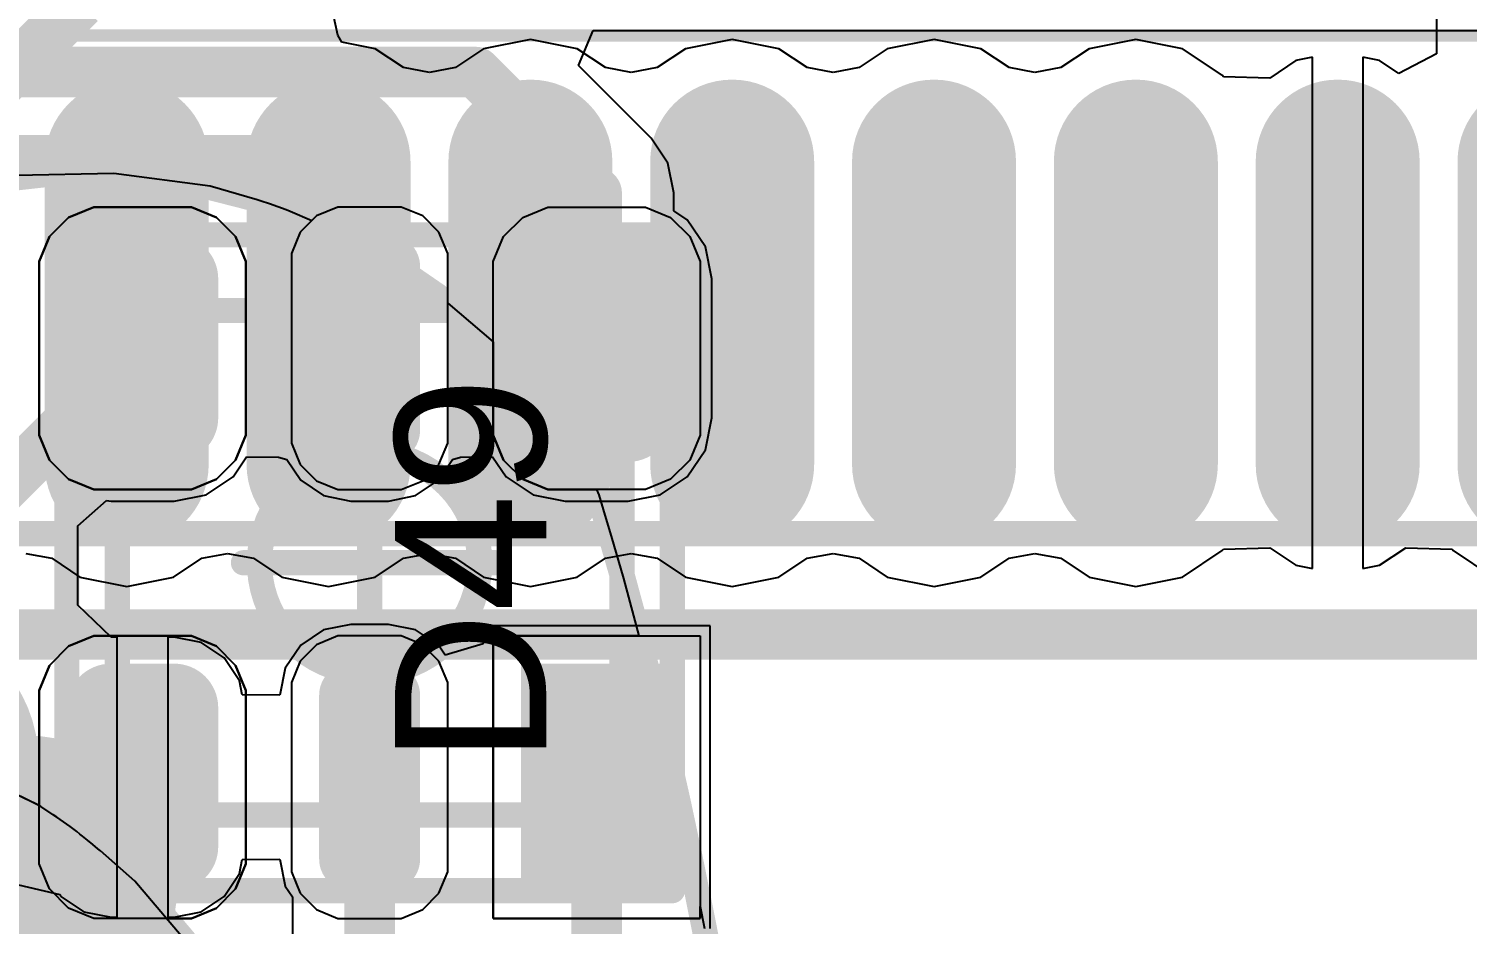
# Model space of a CAD drawing. Header units: inches. Extents: x -52 to 109, y 0 to 35.
# Drawn here: x 64.01 to 69.71, y 15.65 to 19.2 of the extents above; entities that cross this region are included whole.
import ezdxf

# ---------------------------------------------------------------- set-up
doc = ezdxf.new("R2010")
doc.units = ezdxf.units.IN
for name, color, linetype in [('Bottom 3D Body', 216, 'Continuous'), ('Bottom Courtyard', 56, 'Continuous'), ('Bottom Layer', 5, 'Continuous'), ('Bottom Overlay', 54, 'Continuous'), ('Bottom Paste', 16, 'Continuous'), ('Bottom Solder', 6, 'Continuous'), ('Mechanical 1', 6, 'Continuous'), ('Mechanical 4', 56, 'Continuous'), ('Top Component Outline', 56, 'Continuous'), ('Top Courtyard', 56, 'Continuous'), ('Top Layer', 1, 'Continuous'), ('Top Overlay', 2, 'Continuous'), ('Top Paste', 8, 'Continuous'), ('Top Solder', 216, 'Continuous')]:
    doc.layers.add(name, color=color, linetype=linetype)
doc.styles.add('Arial', font='', dxfattribs={"height": 0.2})
doc.styles.get('Arial').set_extended_font_data('Arial')

# ---------------------------------------------------------------- blocks, each defined once
blk = doc.blocks.new('APA_RGB_LED_2020_375')
at = {"layer": 'Top Layer'}
h = blk.add_hatch(color=1, dxfattribs=at)
edge = h.paths.add_edge_path()
edge.add_arc((-1.125, 1.025), 0.125, 90, 180)
edge.add_line((-1.25, 1.025), (-1.25, 0.775))
edge.add_arc((-1.125, 0.775), 0.125, 180, 270)
edge.add_line((-1.125, 0.65), (-0.575, 0.65))
edge.add_arc((-0.575, 0.775), 0.125, 270, 360)
edge.add_line((-0.45, 0.775), (-0.45, 1.025))
edge.add_arc((-0.575, 1.025), 0.125, 0, 90)
edge.add_line((-0.575, 1.15), (-1.125, 1.15))
h = blk.add_hatch(color=1, dxfattribs=at)
edge = h.paths.add_edge_path()
edge.add_arc((0.575, 1.025), 0.125, 90, 180)
edge.add_line((0.45, 1.025), (0.45, 0.775))
edge.add_arc((0.575, 0.775), 0.125, 180, 270)
edge.add_line((0.575, 0.65), (1.125, 0.65))
edge.add_arc((1.125, 0.775), 0.125, 270, 360)
edge.add_line((1.25, 0.775), (1.25, 1.025))
edge.add_arc((1.125, 1.025), 0.125, 0, 90)
edge.add_line((1.125, 1.15), (0.575, 1.15))
h = blk.add_hatch(color=1, dxfattribs=at)
edge = h.paths.add_edge_path()
edge.add_arc((-1.175, 0.075), 0.075, 90, 180)
edge.add_line((-1.25, 0.075), (-1.25, -0.075))
edge.add_arc((-1.175, -0.075), 0.075, 180, 270)
edge.add_line((-1.175, -0.15), (-0.525, -0.15))
edge.add_arc((-0.525, -0.075), 0.075, 270, 360)
edge.add_line((-0.45, -0.075), (-0.45, 0.075))
edge.add_arc((-0.525, 0.075), 0.075, 0, 90)
edge.add_line((-0.525, 0.15), (-1.175, 0.15))
h = blk.add_hatch(color=1, dxfattribs=at)
edge = h.paths.add_edge_path()
edge.add_arc((0.525, 0.075), 0.075, 90, 180)
edge.add_line((0.45, 0.075), (0.45, -0.075))
edge.add_arc((0.525, -0.075), 0.075, 180, 270)
edge.add_line((0.525, -0.15), (1.175, -0.15))
edge.add_arc((1.175, -0.075), 0.075, 270, 360)
edge.add_line((1.25, -0.075), (1.25, 0.075))
edge.add_arc((1.175, 0.075), 0.075, 0, 90)
edge.add_line((1.175, 0.15), (0.525, 0.15))
blk.add_hatch(color=1, dxfattribs=at).paths.add_polyline_path([(-1.25, -0.65), (-0.45, -0.65), (-0.45, -1.15), (-1.25, -1.15)])
h = blk.add_hatch(color=1, dxfattribs=at)
edge = h.paths.add_edge_path()
edge.add_arc((0.575, -0.775), 0.125, 90, 180)
edge.add_line((0.45, -0.775), (0.45, -1.025))
edge.add_arc((0.575, -1.025), 0.125, 180, 270)
edge.add_line((0.575, -1.15), (1.125, -1.15))
edge.add_arc((1.125, -1.025), 0.125, 270, 360)
edge.add_line((1.25, -1.025), (1.25, -0.775))
edge.add_arc((1.125, -0.775), 0.125, 0, 90)
edge.add_line((1.125, -0.65), (0.575, -0.65))
at = {"layer": 'Top Paste'}
h = blk.add_hatch(color=8, dxfattribs=at)
edge = h.paths.add_edge_path()
edge.add_arc((-1.125, 1.025), 0.125, 90, 180)
edge.add_line((-1.25, 1.025), (-1.25, 0.775))
edge.add_arc((-1.125, 0.775), 0.125, 180, 270)
edge.add_line((-1.125, 0.65), (-0.575, 0.65))
edge.add_arc((-0.575, 0.775), 0.125, 270, 360)
edge.add_line((-0.45, 0.775), (-0.45, 1.025))
edge.add_arc((-0.575, 1.025), 0.125, 0, 90)
edge.add_line((-0.575, 1.15), (-1.125, 1.15))
h = blk.add_hatch(color=8, dxfattribs=at)
edge = h.paths.add_edge_path()
edge.add_arc((0.575, 1.025), 0.125, 90, 180)
edge.add_line((0.45, 1.025), (0.45, 0.775))
edge.add_arc((0.575, 0.775), 0.125, 180, 270)
edge.add_line((0.575, 0.65), (1.125, 0.65))
edge.add_arc((1.125, 0.775), 0.125, 270, 360)
edge.add_line((1.25, 0.775), (1.25, 1.025))
edge.add_arc((1.125, 1.025), 0.125, 0, 90)
edge.add_line((1.125, 1.15), (0.575, 1.15))
h = blk.add_hatch(color=8, dxfattribs=at)
edge = h.paths.add_edge_path()
edge.add_arc((-1.175, 0.075), 0.075, 90, 180)
edge.add_line((-1.25, 0.075), (-1.25, -0.075))
edge.add_arc((-1.175, -0.075), 0.075, 180, 270)
edge.add_line((-1.175, -0.15), (-0.525, -0.15))
edge.add_arc((-0.525, -0.075), 0.075, 270, 360)
edge.add_line((-0.45, -0.075), (-0.45, 0.075))
edge.add_arc((-0.525, 0.075), 0.075, 0, 90)
edge.add_line((-0.525, 0.15), (-1.175, 0.15))
h = blk.add_hatch(color=8, dxfattribs=at)
edge = h.paths.add_edge_path()
edge.add_arc((0.525, 0.075), 0.075, 90, 180)
edge.add_line((0.45, 0.075), (0.45, -0.075))
edge.add_arc((0.525, -0.075), 0.075, 180, 270)
edge.add_line((0.525, -0.15), (1.175, -0.15))
edge.add_arc((1.175, -0.075), 0.075, 270, 360)
edge.add_line((1.25, -0.075), (1.25, 0.075))
edge.add_arc((1.175, 0.075), 0.075, 0, 90)
edge.add_line((1.175, 0.15), (0.525, 0.15))
blk.add_hatch(color=8, dxfattribs=at).paths.add_polyline_path([(-1.25, -0.65), (-0.45, -0.65), (-0.45, -1.15), (-1.25, -1.15)])
h = blk.add_hatch(color=8, dxfattribs=at)
edge = h.paths.add_edge_path()
edge.add_arc((0.575, -0.775), 0.125, 90, 180)
edge.add_line((0.45, -0.775), (0.45, -1.025))
edge.add_arc((0.575, -1.025), 0.125, 180, 270)
edge.add_line((0.575, -1.15), (1.125, -1.15))
edge.add_arc((1.125, -1.025), 0.125, 270, 360)
edge.add_line((1.25, -1.025), (1.25, -0.775))
edge.add_arc((1.125, -0.775), 0.125, 0, 90)
edge.add_line((1.125, -0.65), (0.575, -0.65))
at = {"layer": 'Top Solder'}
h = blk.add_hatch(color=216, dxfattribs=at)
edge = h.paths.add_edge_path()
edge.add_arc((-1.125, 1.025), 0.175, 90, 180)
edge.add_line((-1.3, 1.025), (-1.3, 0.775))
edge.add_arc((-1.125, 0.775), 0.175, 180, 270)
edge.add_line((-1.125, 0.6), (-0.575, 0.6))
edge.add_arc((-0.575, 0.775), 0.175, 270, 360)
edge.add_line((-0.4, 0.775), (-0.4, 1.025))
edge.add_arc((-0.575, 1.025), 0.175, 0, 90)
edge.add_line((-0.575, 1.2), (-1.125, 1.2))
h = blk.add_hatch(color=216, dxfattribs=at)
edge = h.paths.add_edge_path()
edge.add_arc((0.575, 1.025), 0.175, 90, 180)
edge.add_line((0.4, 1.025), (0.4, 0.775))
edge.add_arc((0.575, 0.775), 0.175, 180, 270)
edge.add_line((0.575, 0.6), (1.125, 0.6))
edge.add_arc((1.125, 0.775), 0.175, 270, 360)
edge.add_line((1.3, 0.775), (1.3, 1.025))
edge.add_arc((1.125, 1.025), 0.175, 0, 90)
edge.add_line((1.125, 1.2), (0.575, 1.2))
h = blk.add_hatch(color=216, dxfattribs=at)
edge = h.paths.add_edge_path()
edge.add_arc((-1.175, 0.075), 0.125, 90, 180)
edge.add_line((-1.3, 0.075), (-1.3, -0.075))
edge.add_arc((-1.175, -0.075), 0.125, 180, 270)
edge.add_line((-1.175, -0.2), (-0.525, -0.2))
edge.add_arc((-0.525, -0.075), 0.125, 270, 360)
edge.add_line((-0.4, -0.075), (-0.4, 0.075))
edge.add_arc((-0.525, 0.075), 0.125, 0, 90)
edge.add_line((-0.525, 0.2), (-1.175, 0.2))
h = blk.add_hatch(color=216, dxfattribs=at)
edge = h.paths.add_edge_path()
edge.add_arc((0.525, 0.075), 0.125, 90, 180)
edge.add_line((0.4, 0.075), (0.4, -0.075))
edge.add_arc((0.525, -0.075), 0.125, 180, 270)
edge.add_line((0.525, -0.2), (1.175, -0.2))
edge.add_arc((1.175, -0.075), 0.125, 270, 360)
edge.add_line((1.3, -0.075), (1.3, 0.075))
edge.add_arc((1.175, 0.075), 0.125, 0, 90)
edge.add_line((1.175, 0.2), (0.525, 0.2))
blk.add_hatch(color=216, dxfattribs=at).paths.add_polyline_path([(-1.3, -0.6), (-0.4, -0.6), (-0.4, -1.2), (-1.3, -1.2)])
h = blk.add_hatch(color=216, dxfattribs=at)
edge = h.paths.add_edge_path()
edge.add_arc((0.575, -0.775), 0.175, 90, 180)
edge.add_line((0.4, -0.775), (0.4, -1.025))
edge.add_arc((0.575, -1.025), 0.175, 180, 270)
edge.add_line((0.575, -1.2), (1.125, -1.2))
edge.add_arc((1.125, -1.025), 0.175, 270, 360)
edge.add_line((1.3, -1.025), (1.3, -0.775))
edge.add_arc((1.125, -0.775), 0.175, 0, 90)
edge.add_line((1.125, -0.6), (0.575, -0.6))
at = {"layer": 'Top Component Outline'}
for points in [[(-1, 1, 0.1, 0.1, 0), (1, 1, 0.1, 0.1, 0)], [(-1, 1, 0.1, 0.1, 0), (-1, -1, 0.1, 0.1, 0)], [(1, 1, 0.1, 0.1, 0), (1, -1, 0.1, 0.1, 0)], [(-1, -1, 0.1, 0.1, 0), (1, -1, 0.1, 0.1, 0)]]:
    blk.add_lwpolyline(points, format="xyseb", dxfattribs=at)
for points in [[(-1.025, 1, 0.05, 0.05, 1), (-0.975, 1, 0.05, 0.05, 1)], [(-1.025, 1, 0.05, 0.05, 1), (-0.975, 1, 0.05, 0.05, 1)], [(0.975, 1, 0.05, 0.05, 1), (1.025, 1, 0.05, 0.05, 1)], [(0.975, 1, 0.05, 0.05, 1), (1.025, 1, 0.05, 0.05, 1)], [(-1.025, -1, 0.05, 0.05, 1), (-0.975, -1, 0.05, 0.05, 1)], [(-1.025, -1, 0.05, 0.05, 1), (-0.975, -1, 0.05, 0.05, 1)], [(0.975, -1, 0.05, 0.05, 1), (1.025, -1, 0.05, 0.05, 1)], [(0.975, -1, 0.05, 0.05, 1), (1.025, -1, 0.05, 0.05, 1)]]:
    blk.add_lwpolyline(points, format="xyseb", close=True, dxfattribs=at)
at = {"layer": 'Top Courtyard'}
for points in [[(-1.3, 1.2, 0.1, 0.1, 0), (-1.3, -1.2, 0.1, 0.1, 0)], [(-1.3, 1.2, 0.1, 0.1, 0), (1.3, 1.2, 0.1, 0.1, 0)], [(1.3, 1.2, 0.1, 0.1, 0), (1.3, -1.2, 0.1, 0.1, 0)], [(0, 0.5, 0.1, 0.1, 0), (0, -0.5, 0.1, 0.1, 0)], [(-0.5, 0, 0.1, 0.1, 0), (0.5, 0, 0.1, 0.1, 0)], [(-1.3, -1.2, 0.1, 0.1, 0), (1.3, -1.2, 0.1, 0.1, 0)]]:
    blk.add_lwpolyline(points, format="xyseb", dxfattribs=at)
for points in [[(-1.325, 1.2, 0.05, 0.05, 1), (-1.275, 1.2, 0.05, 0.05, 1)], [(-1.325, 1.2, 0.05, 0.05, 1), (-1.275, 1.2, 0.05, 0.05, 1)], [(1.275, 1.2, 0.05, 0.05, 1), (1.325, 1.2, 0.05, 0.05, 1)], [(1.275, 1.2, 0.05, 0.05, 1), (1.325, 1.2, 0.05, 0.05, 1)], [(-0.025, 0.5, 0.05, 0.05, 1), (0.025, 0.5, 0.05, 0.05, 1)], [(-0.525, 0, 0.05, 0.05, 1), (-0.475, 0, 0.05, 0.05, 1)], [(0.475, 0, 0.05, 0.05, 1), (0.525, 0, 0.05, 0.05, 1)], [(-0.025, -0.5, 0.05, 0.05, 1), (0.025, -0.5, 0.05, 0.05, 1)], [(-1.325, -1.2, 0.05, 0.05, 1), (-1.275, -1.2, 0.05, 0.05, 1)], [(-1.325, -1.2, 0.05, 0.05, 1), (-1.275, -1.2, 0.05, 0.05, 1)], [(1.275, -1.2, 0.05, 0.05, 1), (1.325, -1.2, 0.05, 0.05, 1)], [(1.275, -1.2, 0.05, 0.05, 1), (1.325, -1.2, 0.05, 0.05, 1)]]:
    blk.add_lwpolyline(points, format="xyseb", close=True, dxfattribs=at)
at = {"layer": 'Top Overlay'}
for p, q in [((-1.3689, 1.1929), (-1.2929, 1.2689)), ((-1.2929, 1.2689), (-1.1937, 1.31)), ((-1.1937, 1.31), (-1.14, 1.31)), ((-1.14, 1.31), (-1.14, 1.31)), ((-1.14, 1.31), (-0.56, 1.31)), ((-0.56, 1.31), (-0.5063, 1.31)), ((-0.5063, 1.31), (-0.4071, 1.2689)), ((-0.4071, 1.2689), (-0.3311, 1.1929)), ((0.3311, 1.1929), (0.4071, 1.2689)), ((0.4071, 1.2689), (0.5063, 1.31)), ((0.5063, 1.31), (0.56, 1.31)), ((0.56, 1.31), (0.56, 1.31)), ((0.56, 1.31), (1.14, 1.31)), ((1.14, 1.31), (1.1937, 1.31)), ((1.1937, 1.31), (1.2929, 1.2689)), ((1.2929, 1.2689), (1.3689, 1.1929)), ((-1.41, 1.0937), (-1.3689, 1.1929)), ((-0.3311, 1.1929), (-0.29, 1.0937)), ((0.29, 1.0937), (0.3311, 1.1929)), ((1.3689, 1.1929), (1.41, 1.0937)), ((-1.41, 1.04), (-1.41, 1.0937)), ((-0.29, 1.0937), (-0.29, 1.04)), ((0.29, 1.04), (0.29, 1.0937)), ((1.41, 1.0937), (1.41, 1.04)), ((-1.41, 0.76), (-1.41, 1.04)), ((-0.29, 1.04), (-0.29, 1.04)), ((-0.29, 1.04), (-0.29, 0.76)), ((0.29, 0.76), (0.29, 1.04)), ((1.41, 1.04), (1.41, 1.04)), ((1.41, 1.04), (1.41, 0.76)), ((-1.41, 0.76), (-1.41, 0.76)), ((-1.41, 0.7063), (-1.41, 0.76)), ((-0.29, 0.76), (-0.29, 0.7063)), ((0.29, 0.76), (0.29, 0.76)), ((0.29, 0.7063), (0.29, 0.76)), ((1.41, 0.76), (1.41, 0.7063)), ((-1.3689, 0.6071), (-1.41, 0.7063)), ((-0.29, 0.7063), (-0.3311, 0.6071)), ((0.3311, 0.6071), (0.29, 0.7063)), ((1.41, 0.7063), (1.3689, 0.6071)), ((-1.2929, 0.5311), (-1.3689, 0.6071)), ((-0.3311, 0.6071), (-0.4071, 0.5311)), ((0.4071, 0.5311), (0.3311, 0.6071)), ((1.3689, 0.6071), (1.2929, 0.5311)), ((-1.1937, 0.49), (-1.2929, 0.5311)), ((-0.4071, 0.5311), (-0.5063, 0.49)), ((0.5063, 0.49), (0.4071, 0.5311)), ((1.2929, 0.5311), (1.1937, 0.49)), ((-1.14, 0.49), (-1.1937, 0.49)), ((-0.56, 0.49), (-1.14, 0.49)), ((-0.5063, 0.49), (-0.56, 0.49)), ((-0.56, 0.49), (-0.56, 0.49)), ((0.56, 0.49), (0.5063, 0.49)), ((1.14, 0.49), (0.56, 0.49)), ((1.1937, 0.49), (1.14, 0.49)), ((1.14, 0.49), (1.14, 0.49)), ((-1.2258, 0.31), (-1.3103, 0.275)), ((-1.18, 0.31), (-1.2258, 0.31)), ((-0.52, 0.31), (-1.18, 0.31)), ((-0.4743, 0.31), (-0.52, 0.31)), ((-0.52, 0.31), (-0.52, 0.31)), ((-0.3897, 0.275), (-0.4743, 0.31)), ((0.4742, 0.31), (0.3897, 0.275)), ((0.52, 0.31), (0.4742, 0.31)), ((1.18, 0.31), (0.52, 0.31)), ((1.2258, 0.31), (1.18, 0.31)), ((1.18, 0.31), (1.18, 0.31)), ((1.3103, 0.275), (1.2258, 0.31)), ((-1.3103, 0.275), (-1.375, 0.2103)), ((-0.325, 0.2103), (-0.3897, 0.275)), ((0.3897, 0.275), (0.325, 0.2103)), ((1.375, 0.2103), (1.3103, 0.275)), ((-1.375, 0.2103), (-1.41, 0.1258)), ((-0.29, 0.1258), (-0.325, 0.2103)), ((0.325, 0.2103), (0.29, 0.1258)), ((1.41, 0.1258), (1.375, 0.2103)), ((-1.41, 0.1258), (-1.41, 0.08)), ((-0.29, 0.08), (-0.29, 0.1258)), ((0.29, 0.1258), (0.29, 0.08)), ((1.41, 0.08), (1.41, 0.1258)), ((-1.41, 0.08), (-1.41, -0.08)), ((-1.41, 0.08), (-1.41, 0.08)), ((-0.29, -0.08), (-0.29, 0.08)), ((0.29, 0.08), (0.29, -0.08)), ((0.29, 0.08), (0.29, 0.08)), ((1.41, -0.08), (1.41, 0.08)), ((-1.41, -0.08), (-1.41, -0.1257)), ((-0.29, -0.1257), (-0.29, -0.08)), ((-0.29, -0.08), (-0.29, -0.08)), ((0.29, -0.08), (0.29, -0.1257)), ((1.41, -0.1257), (1.41, -0.08)), ((1.41, -0.08), (1.41, -0.08)), ((-1.41, -0.1257), (-1.375, -0.2103)), ((-0.325, -0.2103), (-0.29, -0.1257)), ((0.29, -0.1257), (0.325, -0.2103)), ((1.375, -0.2103), (1.41, -0.1257)), ((-1.375, -0.2103), (-1.3103, -0.275)), ((-0.3897, -0.275), (-0.325, -0.2103)), ((0.325, -0.2103), (0.3897, -0.275)), ((1.3103, -0.275), (1.375, -0.2103)), ((-1.3103, -0.275), (-1.2258, -0.31)), ((-0.4743, -0.31), (-0.3897, -0.275)), ((0.3897, -0.275), (0.4742, -0.31)), ((1.2258, -0.31), (1.3103, -0.275)), ((-1.2258, -0.31), (-1.18, -0.31)), ((-1.18, -0.31), (-1.18, -0.31)), ((-1.18, -0.31), (-0.52, -0.31)), ((-0.52, -0.31), (-0.4743, -0.31)), ((0.4742, -0.31), (0.52, -0.31)), ((0.52, -0.31), (0.52, -0.31)), ((0.52, -0.31), (1.18, -0.31)), ((1.18, -0.31), (1.2258, -0.31)), ((-1.41, -1.31), (-1.41, -0.49)), ((-1.41, -0.49), (-0.29, -0.49)), ((-0.29, -0.49), (-0.29, -1.31)), ((0.4071, -0.5311), (0.5063, -0.49)), ((0.5063, -0.49), (0.56, -0.49)), ((0.56, -0.49), (0.56, -0.49)), ((0.56, -0.49), (1.14, -0.49)), ((1.14, -0.49), (1.1937, -0.49)), ((1.1937, -0.49), (1.2929, -0.5311)), ((0.3311, -0.6071), (0.4071, -0.5311)), ((1.2929, -0.5311), (1.3689, -0.6071)), ((0.29, -0.7063), (0.3311, -0.6071)), ((1.3689, -0.6071), (1.41, -0.7063)), ((0.29, -0.76), (0.29, -0.7063)), ((1.41, -0.7063), (1.41, -0.76)), ((0.29, -1.04), (0.29, -0.76)), ((1.41, -0.76), (1.41, -0.76)), ((1.41, -0.76), (1.41, -1.04)), ((0.29, -1.04), (0.29, -1.04)), ((0.29, -1.0937), (0.29, -1.04)), ((1.41, -1.04), (1.41, -1.0937)), ((0.3311, -1.1929), (0.29, -1.0937)), ((1.41, -1.0937), (1.3689, -1.1929)), ((0.4071, -1.2689), (0.3311, -1.1929)), ((1.3689, -1.1929), (1.2929, -1.2689)), ((-0.29, -1.31), (-1.41, -1.31)), ((0.5063, -1.31), (0.4071, -1.2689)), ((0.56, -1.31), (0.5063, -1.31)), ((1.14, -1.31), (0.56, -1.31)), ((1.1937, -1.31), (1.14, -1.31)), ((1.14, -1.31), (1.14, -1.31)), ((1.2929, -1.2689), (1.1937, -1.31))]:
    blk.add_line(p, q, dxfattribs=at)
at = {"layer": 'Top Courtyard', "style": 'Arial'}
blk.add_text('D49', height=0.6, dxfattribs=at).set_placement((-0.8, -0.7))
blk = doc.blocks.new('TQFP80P1200X1200X120_44N_B_447')
at = {"layer": 'Bottom Layer'}
h = blk.add_hatch(color=5, dxfattribs=at)
edge = h.paths.add_edge_path()
edge.add_arc((-6.475, 1.6), 0.275, 90, 270)
edge.add_line((-6.475, 1.325), (-5.275, 1.325))
edge.add_arc((-5.275, 1.6), 0.275, 270, 450)
edge.add_line((-5.275, 1.875), (-6.475, 1.875))
h = blk.add_hatch(color=5, dxfattribs=at)
edge = h.paths.add_edge_path()
edge.add_arc((-6.475, 0.8), 0.275, 90, 270)
edge.add_line((-6.475, 0.525), (-5.275, 0.525))
edge.add_arc((-5.275, 0.8), 0.275, 270, 450)
edge.add_line((-5.275, 1.075), (-6.475, 1.075))
h = blk.add_hatch(color=5, dxfattribs=at)
edge = h.paths.add_edge_path()
edge.add_arc((-6.475, 0), 0.275, 90, 270)
edge.add_line((-6.475, -0.275), (-5.275, -0.275))
edge.add_arc((-5.275, 0), 0.275, 270, 450)
edge.add_line((-5.275, 0.275), (-6.475, 0.275))
h = blk.add_hatch(color=5, dxfattribs=at)
edge = h.paths.add_edge_path()
edge.add_arc((-6.475, -0.8), 0.275, 90, 270)
edge.add_line((-6.475, -1.075), (-5.275, -1.075))
edge.add_arc((-5.275, -0.8), 0.275, 270, 450)
edge.add_line((-5.275, -0.525), (-6.475, -0.525))
h = blk.add_hatch(color=5, dxfattribs=at)
edge = h.paths.add_edge_path()
edge.add_arc((-6.475, -1.6), 0.275, 90, 270)
edge.add_line((-6.475, -1.875), (-5.275, -1.875))
edge.add_arc((-5.275, -1.6), 0.275, 270, 450)
edge.add_line((-5.275, -1.325), (-6.475, -1.325))
h = blk.add_hatch(color=5, dxfattribs=at)
edge = h.paths.add_edge_path()
edge.add_arc((-6.475, -2.4), 0.275, 90, 270)
edge.add_line((-6.475, -2.675), (-5.275, -2.675))
edge.add_arc((-5.275, -2.4), 0.275, 270, 450)
edge.add_line((-5.275, -2.125), (-6.475, -2.125))
h = blk.add_hatch(color=5, dxfattribs=at)
edge = h.paths.add_edge_path()
edge.add_arc((-6.475, -3.2), 0.275, 90, 270)
edge.add_line((-6.475, -3.475), (-5.275, -3.475))
edge.add_arc((-5.275, -3.2), 0.275, 270, 450)
edge.add_line((-5.275, -2.925), (-6.475, -2.925))
at = {"layer": 'Bottom Paste'}
h = blk.add_hatch(color=16, dxfattribs=at)
edge = h.paths.add_edge_path()
edge.add_arc((-6.475, 1.6), 0.275, 90, 270)
edge.add_line((-6.475, 1.325), (-5.275, 1.325))
edge.add_arc((-5.275, 1.6), 0.275, 270, 450)
edge.add_line((-5.275, 1.875), (-6.475, 1.875))
h = blk.add_hatch(color=16, dxfattribs=at)
edge = h.paths.add_edge_path()
edge.add_arc((-6.475, 0.8), 0.275, 90, 270)
edge.add_line((-6.475, 0.525), (-5.275, 0.525))
edge.add_arc((-5.275, 0.8), 0.275, 270, 450)
edge.add_line((-5.275, 1.075), (-6.475, 1.075))
h = blk.add_hatch(color=16, dxfattribs=at)
edge = h.paths.add_edge_path()
edge.add_arc((-6.475, 0), 0.275, 90, 270)
edge.add_line((-6.475, -0.275), (-5.275, -0.275))
edge.add_arc((-5.275, 0), 0.275, 270, 450)
edge.add_line((-5.275, 0.275), (-6.475, 0.275))
h = blk.add_hatch(color=16, dxfattribs=at)
edge = h.paths.add_edge_path()
edge.add_arc((-6.475, -0.8), 0.275, 90, 270)
edge.add_line((-6.475, -1.075), (-5.275, -1.075))
edge.add_arc((-5.275, -0.8), 0.275, 270, 450)
edge.add_line((-5.275, -0.525), (-6.475, -0.525))
h = blk.add_hatch(color=16, dxfattribs=at)
edge = h.paths.add_edge_path()
edge.add_arc((-6.475, -1.6), 0.275, 90, 270)
edge.add_line((-6.475, -1.875), (-5.275, -1.875))
edge.add_arc((-5.275, -1.6), 0.275, 270, 450)
edge.add_line((-5.275, -1.325), (-6.475, -1.325))
h = blk.add_hatch(color=16, dxfattribs=at)
edge = h.paths.add_edge_path()
edge.add_arc((-6.475, -2.4), 0.275, 90, 270)
edge.add_line((-6.475, -2.675), (-5.275, -2.675))
edge.add_arc((-5.275, -2.4), 0.275, 270, 450)
edge.add_line((-5.275, -2.125), (-6.475, -2.125))
h = blk.add_hatch(color=16, dxfattribs=at)
edge = h.paths.add_edge_path()
edge.add_arc((-6.475, -3.2), 0.275, 90, 270)
edge.add_line((-6.475, -3.475), (-5.275, -3.475))
edge.add_arc((-5.275, -3.2), 0.275, 270, 450)
edge.add_line((-5.275, -2.925), (-6.475, -2.925))
at = {"layer": 'Bottom Solder'}
h = blk.add_hatch(color=6, dxfattribs=at)
edge = h.paths.add_edge_path()
edge.add_arc((-6.475, 2.4), 0.325, 90, 270)
edge.add_line((-6.475, 2.075), (-5.275, 2.075))
edge.add_arc((-5.275, 2.4), 0.325, 270, 450)
edge.add_line((-5.275, 2.725), (-6.475, 2.725))
h = blk.add_hatch(color=6, dxfattribs=at)
edge = h.paths.add_edge_path()
edge.add_arc((-6.475, 1.6), 0.325, 90, 270)
edge.add_line((-6.475, 1.275), (-5.275, 1.275))
edge.add_arc((-5.275, 1.6), 0.325, 270, 450)
edge.add_line((-5.275, 1.925), (-6.475, 1.925))
h = blk.add_hatch(color=6, dxfattribs=at)
edge = h.paths.add_edge_path()
edge.add_arc((-6.475, 0.8), 0.325, 90, 270)
edge.add_line((-6.475, 0.475), (-5.275, 0.475))
edge.add_arc((-5.275, 0.8), 0.325, 270, 450)
edge.add_line((-5.275, 1.125), (-6.475, 1.125))
h = blk.add_hatch(color=6, dxfattribs=at)
edge = h.paths.add_edge_path()
edge.add_arc((-6.475, 0), 0.325, 90, 270)
edge.add_line((-6.475, -0.325), (-5.275, -0.325))
edge.add_arc((-5.275, 0), 0.325, 270, 450)
edge.add_line((-5.275, 0.325), (-6.475, 0.325))
h = blk.add_hatch(color=6, dxfattribs=at)
edge = h.paths.add_edge_path()
edge.add_arc((-6.475, -0.8), 0.325, 90, 270)
edge.add_line((-6.475, -1.125), (-5.275, -1.125))
edge.add_arc((-5.275, -0.8), 0.325, 270, 450)
edge.add_line((-5.275, -0.475), (-6.475, -0.475))
h = blk.add_hatch(color=6, dxfattribs=at)
edge = h.paths.add_edge_path()
edge.add_arc((-6.475, -1.6), 0.325, 90, 270)
edge.add_line((-6.475, -1.925), (-5.275, -1.925))
edge.add_arc((-5.275, -1.6), 0.325, 270, 450)
edge.add_line((-5.275, -1.275), (-6.475, -1.275))
h = blk.add_hatch(color=6, dxfattribs=at)
edge = h.paths.add_edge_path()
edge.add_arc((-6.475, -2.4), 0.325, 90, 270)
edge.add_line((-6.475, -2.725), (-5.275, -2.725))
edge.add_arc((-5.275, -2.4), 0.325, 270, 450)
edge.add_line((-5.275, -2.075), (-6.475, -2.075))
h = blk.add_hatch(color=6, dxfattribs=at)
edge = h.paths.add_edge_path()
edge.add_arc((-6.475, -3.2), 0.325, 90, 270)
edge.add_line((-6.475, -3.525), (-5.275, -3.525))
edge.add_arc((-5.275, -3.2), 0.325, 270, 450)
edge.add_line((-5.275, -2.875), (-6.475, -2.875))
at = {"layer": 'Bottom 3D Body'}
blk.add_lwpolyline([(-5, -5, 0.1, 0.1, 0), (-5, 5, 0.1, 0.1, 0)], format="xyseb", dxfattribs=at)
blk.add_lwpolyline([(-3.6, -4.1, 0.1, 0.1, 1), (-4.6, -4.1, 0.1, 0.1, 1)], format="xyseb", close=True, dxfattribs=at)
at = {"layer": 'Bottom Courtyard'}
blk.add_lwpolyline([(-6.975, -6.975, 0.05, 0.05, 0), (-6.975, 6.975, 0.05, 0.05, 0)], format="xyseb", dxfattribs=at)
at = {"layer": 'Bottom Overlay'}
blk.add_lwpolyline([(-4.6, -4.6, 0.2, 0.2, 0), (-4.6, 4.6, 0.2, 0.2, 0)], format="xyseb", dxfattribs=at)
for points in [[(-3.3, -3.6, 0.6, 0.6, 1), (-3.9, -3.6, 0.6, 0.6, 1)], [(-4.05, -3.6, 0.3, 0.3, 1), (-3.75, -3.6, 0.3, 0.3, 1)], [(-3.45, -3.6, 0.3, 0.3, 1), (-3.15, -3.6, 0.3, 0.3, 1)]]:
    blk.add_lwpolyline(points, format="xyseb", close=True, dxfattribs=at)

msp = doc.modelspace()

# ---------------------------------------------------------------- linework, layer by layer
at = {"layer": 'Bottom Layer'}
for p, q in [((69.5922, 19.75), (69.5922, 19.1025)), ((65.2373, 19.1763), (65.2097, 19.3025)), ((65.2521, 19.149), (65.2373, 19.1763)), ((66, 19.1593), (65.8147, 19.1225)), ((66.1854, 19.1225), (66, 19.1593)), ((66.8, 19.1593), (66.6147, 19.1225)), ((66.9854, 19.1225), (66.8, 19.1593)), ((67.6, 19.1593), (67.4147, 19.1225)), ((67.7854, 19.1225), (67.6, 19.1593)), ((68.4, 19.1593), (68.2147, 19.1225)), ((68.5854, 19.1225), (68.4, 19.1593)), ((65.3854, 19.1225), (65.2521, 19.149)), ((65.4973, 19.0477), (65.3854, 19.1225)), ((65.8147, 19.1225), (65.7027, 19.0477)), ((66.2973, 19.0477), (66.1854, 19.1225)), ((66.6147, 19.1225), (66.5027, 19.0477)), ((67.0973, 19.0477), (66.9854, 19.1225)), ((67.4147, 19.1225), (67.3027, 19.0477)), ((67.8973, 19.0477), (67.7854, 19.1225)), ((68.2147, 19.1225), (68.1027, 19.0477)), ((68.7425, 19.0175), (68.5854, 19.1225)), ((69.5922, 19.1025), (69.4422, 19.0244)), ((65.6, 19.0283), (65.4973, 19.0477)), ((65.7027, 19.0477), (65.6, 19.0283)), ((66.4, 19.0283), (66.2973, 19.0477)), ((66.5027, 19.0477), (66.4, 19.0283)), ((67.2, 19.0283), (67.0973, 19.0477)), ((67.3027, 19.0477), (67.2, 19.0283)), ((68, 19.0283), (67.8973, 19.0477)), ((68.1027, 19.0477), (68, 19.0283)), ((69.0342, 19.0754), (68.9305, 19.0061)), ((69.1, 19.0885), (69.0342, 19.0754)), ((69.1, 18.075), (69.1, 19.0885)), ((69.3658, 19.0754), (69.3, 19.0885)), ((69.3, 19.0885), (69.3, 18.075)), ((69.4422, 19.0244), (69.3658, 19.0754)), ((68.7468, 19.0111), (68.7425, 19.0175)), ((68.9305, 19.0061), (68.7468, 19.0111)), ((69.1, 17.0616), (69.1, 18.075)), ((69.3, 18.075), (69.3, 17.0616)), ((64, 17.1217), (64.1027, 17.1024)), ((64.6973, 17.1024), (64.8, 17.1217)), ((64.8, 17.1217), (64.9027, 17.1024)), ((65.4973, 17.1024), (65.6, 17.1217)), ((65.6, 17.1217), (65.7027, 17.1024)), ((66.2973, 17.1024), (66.4, 17.1217)), ((66.4, 17.1217), (66.5027, 17.1024)), ((67.0973, 17.1024), (67.2, 17.1217)), ((67.2, 17.1217), (67.3027, 17.1024)), ((67.8973, 17.1024), (68, 17.1217)), ((68, 17.1217), (68.1027, 17.1024)), ((68.5854, 17.0276), (68.7425, 17.1326)), ((68.7425, 17.1326), (68.7468, 17.139)), ((68.7468, 17.139), (68.9305, 17.144)), ((68.9305, 17.144), (69.0342, 17.0747)), ((69.3658, 17.0747), (69.4695, 17.144)), ((69.4695, 17.144), (69.6533, 17.139)), ((69.6533, 17.139), (69.6576, 17.1326)), ((69.6576, 17.1326), (69.8147, 17.0276)), ((64.1027, 17.1024), (64.2147, 17.0276)), ((64.5854, 17.0276), (64.6973, 17.1024)), ((64.9027, 17.1024), (65.0147, 17.0276)), ((65.3854, 17.0276), (65.4973, 17.1024)), ((65.7027, 17.1024), (65.8147, 17.0276)), ((66.1854, 17.0276), (66.2973, 17.1024)), ((66.5027, 17.1024), (66.6147, 17.0276)), ((66.9854, 17.0276), (67.0973, 17.1024)), ((67.3027, 17.1024), (67.4147, 17.0276)), ((67.7854, 17.0276), (67.8973, 17.1024)), ((68.1027, 17.1024), (68.2147, 17.0276)), ((69.0342, 17.0747), (69.1, 17.0616)), ((69.3, 17.0616), (69.3658, 17.0747)), ((64.2147, 17.0276), (64.4, 16.9907)), ((64.4, 16.9907), (64.5854, 17.0276)), ((65.0147, 17.0276), (65.2, 16.9907)), ((65.2, 16.9907), (65.3854, 17.0276)), ((65.8147, 17.0276), (66, 16.9907)), ((66, 16.9907), (66.1854, 17.0276)), ((66.6147, 17.0276), (66.8, 16.9907)), ((66.8, 16.9907), (66.9854, 17.0276)), ((67.4147, 17.0276), (67.6, 16.9907)), ((67.6, 16.9907), (67.7854, 17.0276)), ((68.2147, 17.0276), (68.4, 16.9907)), ((68.4, 16.9907), (68.5854, 17.0276))]:
    msp.add_line(p, q, dxfattribs=at)
msp.add_lwpolyline([(63.6, 18.6881, 0.2, 0.2, 0), (64.2151, 19.3033, 0.2, 0.2, 0)], format="xyseb", dxfattribs=at)
at = {"layer": 'Mechanical 1'}
for points in [[(64.9595, 17.2518, 0.1, 0.1, -0.303347), (65.3628, 17.5212, 0.1, 0.1, 0)], [(65.3628, 17.5212, 0.1, 0.1, -0.198912), (65.6714, 17.3934, 0.1, 0.1, 0)], [(65.6714, 17.3934, 0.1, 0.1, -0.198912), (65.7993, 17.0847, 0.1, 0.1, 0)], [(65.0541, 16.7761, 0.1, 0.1, -0.303347), (64.9595, 17.2518, 0.1, 0.1, 0)], [(65.7993, 17.0847, 0.1, 0.1, -0.303347), (65.5298, 16.6815, 0.1, 0.1, 0)], [(65.5298, 16.6815, 0.1, 0.1, -0.303347), (65.0541, 16.7761, 0.1, 0.1, 0)]]:
    msp.add_lwpolyline(points, format="xyseb", dxfattribs=at)
for points in [[(65.3378, 17.5212, 0.05, 0.05, 1), (65.3878, 17.5212, 0.05, 0.05, 1)], [(65.3378, 17.5212, 0.05, 0.05, 1), (65.3878, 17.5212, 0.05, 0.05, 1)], [(65.6464, 17.3934, 0.05, 0.05, 1), (65.6964, 17.3934, 0.05, 0.05, 1)], [(65.6464, 17.3934, 0.05, 0.05, 1), (65.6964, 17.3934, 0.05, 0.05, 1)], [(64.9345, 17.2518, 0.05, 0.05, 1), (64.9845, 17.2518, 0.05, 0.05, 1)], [(64.9345, 17.2518, 0.05, 0.05, 1), (64.9845, 17.2518, 0.05, 0.05, 1)], [(65.7743, 17.0847, 0.05, 0.05, 1), (65.8243, 17.0847, 0.05, 0.05, 1)], [(65.7743, 17.0847, 0.05, 0.05, 1), (65.8243, 17.0847, 0.05, 0.05, 1)], [(65.0291, 16.7761, 0.05, 0.05, 1), (65.0791, 16.7761, 0.05, 0.05, 1)], [(65.0291, 16.7761, 0.05, 0.05, 1), (65.0791, 16.7761, 0.05, 0.05, 1)], [(65.5048, 16.6815, 0.05, 0.05, 1), (65.5548, 16.6815, 0.05, 0.05, 1)], [(65.5048, 16.6815, 0.05, 0.05, 1), (65.5548, 16.6815, 0.05, 0.05, 1)]]:
    msp.add_lwpolyline(points, format="xyseb", close=True, dxfattribs=at)
at = {"layer": 'Mechanical 4'}
for points in [[(63.8584, 18.5991, 0.1, 0.1, -0.112969), (64.9165, 18.5249, 0.1, 0.1, 0)], [(64.9165, 18.5249, 0.1, 0.1, -0.023775), (65.0479, 18.4778, 0.1, 0.1, 0)], [(65.0479, 18.4778, 0.1, 0.1, -0.102436), (65.9648, 17.8475, 0.1, 0.1, 0)], [(65.9648, 17.8475, 0.1, 0.1, -0.114584), (66.2947, 17.2736, 0.1, 0.1, 0)], [(66.2947, 17.2736, 0.1, 0.1, -0.01235), (66.4779, 16.6003, 0.1, 0.1, 0)], [(66.4779, 16.6003, 0.1, 0.1, -0.009337), (66.6354, 15.9034, 0.1, 0.1, 0)], [(63.6612, 16.2253, 0.1, 0.1, -0.149495), (64.1092, 16.085, 0.1, 0.1, 0)], [(64.1092, 16.085, 0.1, 0.1, -0.0238), (64.2145, 16.0093, 0.1, 0.1, 0)], [(64.2145, 16.0093, 0.1, 0.1, -0.008998), (64.2957, 15.9422, 0.1, 0.1, 0)], [(64.2957, 15.9422, 0.1, 0.1, -0.146103), (65.054, 14.7292, 0.1, 0.1, 0)], [(66.6354, 15.9034, 0.1, 0.1, -0.006511), (66.7742, 15.1846, 0.1, 0.1, 0)]]:
    msp.add_lwpolyline(points, format="xyseb", dxfattribs=at)
for points in [[(64.8915, 18.5249, 0.05, 0.05, 1), (64.9415, 18.5249, 0.05, 0.05, 1)], [(64.8915, 18.5249, 0.05, 0.05, 1), (64.9415, 18.5249, 0.05, 0.05, 1)], [(65.0229, 18.4778, 0.05, 0.05, 1), (65.0729, 18.4778, 0.05, 0.05, 1)], [(65.0229, 18.4778, 0.05, 0.05, 1), (65.0729, 18.4778, 0.05, 0.05, 1)], [(65.9398, 17.8475, 0.05, 0.05, 1), (65.9898, 17.8475, 0.05, 0.05, 1)], [(65.9398, 17.8475, 0.05, 0.05, 1), (65.9898, 17.8475, 0.05, 0.05, 1)], [(66.2697, 17.2736, 0.05, 0.05, 1), (66.3197, 17.2736, 0.05, 0.05, 1)], [(66.2697, 17.2736, 0.05, 0.05, 1), (66.3197, 17.2736, 0.05, 0.05, 1)], [(66.4529, 16.6003, 0.05, 0.05, 1), (66.5029, 16.6003, 0.05, 0.05, 1)], [(66.4529, 16.6003, 0.05, 0.05, 1), (66.5029, 16.6003, 0.05, 0.05, 1)], [(64.0842, 16.085, 0.05, 0.05, 1), (64.1341, 16.085, 0.05, 0.05, 1)], [(64.0842, 16.085, 0.05, 0.05, 1), (64.1341, 16.085, 0.05, 0.05, 1)], [(64.1895, 16.0093, 0.05, 0.05, 1), (64.2395, 16.0093, 0.05, 0.05, 1)], [(64.1895, 16.0093, 0.05, 0.05, 1), (64.2395, 16.0093, 0.05, 0.05, 1)], [(64.2707, 15.9422, 0.05, 0.05, 1), (64.3207, 15.9422, 0.05, 0.05, 1)], [(64.2707, 15.9422, 0.05, 0.05, 1), (64.3207, 15.9422, 0.05, 0.05, 1)], [(66.6104, 15.9034, 0.05, 0.05, 1), (66.6604, 15.9034, 0.05, 0.05, 1)], [(66.6104, 15.9034, 0.05, 0.05, 1), (66.6604, 15.9034, 0.05, 0.05, 1)]]:
    msp.add_lwpolyline(points, format="xyseb", close=True, dxfattribs=at)
at = {"layer": 'Top Layer'}
for p, q in [((66.191, 19.0555), (66.2484, 19.1941)), ((66.2484, 19.1941), (69.7888, 19.1941)), ((66.4791, 18.7675), (66.191, 19.0555)), ((66.5454, 18.6682), (66.4791, 18.7675)), ((66.5687, 18.5512), (66.5454, 18.6682)), ((66.5687, 18.4797), (66.5687, 18.5512)), ((66.6221, 18.444), (66.5687, 18.4797)), ((66.6939, 18.3365), (66.6221, 18.444)), ((66.7192, 18.2097), (66.6939, 18.3365)), ((66.7192, 17.6597), (66.7192, 18.2097)), ((66.6939, 17.5329), (66.7192, 17.6597)), ((64.8221, 17.4254), (64.8753, 17.505)), ((64.8753, 17.505), (65.002, 17.5029)), ((65.7236, 17.5029), (65.8503, 17.505)), ((65.8503, 17.505), (65.9035, 17.4254)), ((66.6221, 17.4254), (66.6939, 17.5329)), ((65.002, 17.5029), (65.0345, 17.4938)), ((65.0345, 17.4938), (65.0895, 17.4115)), ((65.636, 17.4115), (65.6911, 17.4938)), ((65.6911, 17.4938), (65.7236, 17.5029)), ((64.7146, 17.3536), (64.8221, 17.4254)), ((65.0895, 17.4115), (65.1805, 17.3507)), ((65.5451, 17.3507), (65.636, 17.4115)), ((65.9035, 17.4254), (66.011, 17.3536)), ((66.5146, 17.3536), (66.6221, 17.4254)), ((64.5878, 17.3283), (64.7146, 17.3536)), ((65.1805, 17.3507), (65.2878, 17.3293)), ((65.4378, 17.3293), (65.5451, 17.3507)), ((66.011, 17.3536), (66.1378, 17.3283)), ((66.3878, 17.3283), (66.5146, 17.3536)), ((64.2059, 17.2307), (64.32, 17.3319)), ((64.32, 17.3319), (64.3378, 17.3283)), ((64.3378, 17.3283), (64.5878, 17.3283)), ((65.2878, 17.3293), (65.4378, 17.3293)), ((66.1378, 17.3283), (66.3878, 17.3283)), ((64.2059, 16.9168), (64.2059, 17.2307)), ((64.3378, 16.7901), (64.2059, 16.9168)), ((65.2878, 16.8401), (65.1805, 16.8188)), ((65.4378, 16.8401), (65.2878, 16.8401)), ((65.5451, 16.8188), (65.4378, 16.8401)), ((66.7128, 16.8347), (65.8128, 16.8347)), ((65.8128, 16.8347), (65.8128, 16.7635)), ((66.7128, 15.6347), (66.7128, 16.8347)), ((64.3628, 16.7901), (64.3378, 16.7901)), ((64.3628, 16.2347), (64.3628, 16.7901)), ((64.5878, 16.7901), (64.5628, 16.7901)), ((64.5628, 16.7901), (64.5628, 16.2347)), ((64.6951, 16.7688), (64.5878, 16.7901)), ((64.786, 16.708), (64.6951, 16.7688)), ((65.1805, 16.8188), (65.0895, 16.758)), ((65.636, 16.758), (65.5451, 16.8188)), ((65.8128, 16.7635), (65.6628, 16.718)), ((64.8468, 16.617), (64.786, 16.708)), ((65.0895, 16.758), (65.0287, 16.667)), ((65.6628, 16.718), (65.636, 16.758)), ((65.0287, 16.667), (65.0074, 16.5597)), ((64.858, 16.5611), (64.8468, 16.617)), ((65.0074, 16.5597), (64.858, 16.5611)), ((64.3628, 15.6793), (64.3628, 16.2347)), ((64.5628, 16.2347), (64.5628, 15.6793)), ((64.8468, 15.8524), (64.858, 15.9084)), ((64.858, 15.9084), (65.0074, 15.9097)), ((65.0074, 15.9097), (65.0287, 15.8024)), ((64.786, 15.7615), (64.8468, 15.8524)), ((63.9491, 15.8132), (64.1345, 15.7689)), ((65.0287, 15.8024), (65.0569, 15.7603)), ((64.1345, 15.7689), (64.1395, 15.7615)), ((64.1395, 15.7615), (64.2305, 15.7007)), ((64.6951, 15.7007), (64.786, 15.7615)), ((65.0569, 15.7603), (65.0569, 15.2372)), ((64.2305, 15.7007), (64.3378, 15.6793)), ((64.5878, 15.6793), (64.6951, 15.7007)), ((64.3378, 15.6793), (64.3628, 15.6793)), ((64.5628, 15.6793), (64.5878, 15.6793))]:
    msp.add_line(p, q, dxfattribs=at)
for points in [[(63.0397, 19.0302, 0.2, 0.2, 0), (65.7837, 19.0302, 0.2, 0.2, 0)], [(65.7837, 19.0302, 0.2, 0.2, 0), (66.2628, 18.5512, 0.2, 0.2, 0)], [(63.2554, 18.6802, 0.2, 0.2, 0), (65.0219, 18.6802, 0.2, 0.2, 0)], [(65.0219, 18.6802, 0.2, 0.2, 0), (65.3128, 18.3893, 0.2, 0.2, 0)], [(66.2628, 17.9347, 0.2, 0.2, 0), (66.2628, 18.5512, 0.2, 0.2, 0)], [(65.3128, 17.9847, 0.2, 0.2, 0), (65.3128, 18.3893, 0.2, 0.2, 0)], [(65.3128, 17.9847, 0.2, 0.2, 0), (65.3628, 17.9347, 0.2, 0.2, 0)], [(64.4628, 17.7982, 0.2, 0.2, 0), (64.4628, 17.9347, 0.2, 0.2, 0)], [(64.3147, 17.6501, 0.2, 0.2, 0), (64.4628, 17.7982, 0.2, 0.2, 0)], [(63.9, 17.3719, 0.2, 0.2, 0), (64.1782, 17.6501, 0.2, 0.2, 0)], [(64.1782, 17.6501, 0.2, 0.2, 0), (64.3147, 17.6501, 0.2, 0.2, 0)], [(65.3628, 15.2372, 0.2, 0.2, 0), (65.3628, 16.2347, 0.2, 0.2, 0)], [(66.2628, 15.4372, 0.2, 0.2, 0), (66.2628, 16.2347, 0.2, 0.2, 0)]]:
    msp.add_lwpolyline(points, format="xyseb", dxfattribs=at)
for points in [[(65.7337, 19.0302, 0.1, 0.1, 1), (65.8337, 19.0302, 0.1, 0.1, 1)], [(65.7337, 19.0302, 0.1, 0.1, 1), (65.8337, 19.0302, 0.1, 0.1, 1)], [(64.9719, 18.6802, 0.1, 0.1, 1), (65.0719, 18.6802, 0.1, 0.1, 1)], [(64.9719, 18.6802, 0.1, 0.1, 1), (65.0719, 18.6802, 0.1, 0.1, 1)], [(66.2128, 18.5512, 0.1, 0.1, 1), (66.3128, 18.5512, 0.1, 0.1, 1)], [(66.2128, 18.5512, 0.1, 0.1, 1), (66.3128, 18.5512, 0.1, 0.1, 1)], [(65.2628, 18.3893, 0.1, 0.1, 1), (65.3628, 18.3893, 0.1, 0.1, 1)], [(65.2628, 18.3893, 0.1, 0.1, 1), (65.3628, 18.3893, 0.1, 0.1, 1)], [(65.2628, 17.9847, 0.1, 0.1, 1), (65.3628, 17.9847, 0.1, 0.1, 1)], [(65.2628, 17.9847, 0.1, 0.1, 1), (65.3628, 17.9847, 0.1, 0.1, 1)], [(64.4128, 17.9347, 0.1, 0.1, 1), (64.5128, 17.9347, 0.1, 0.1, 1)], [(65.3128, 17.9347, 0.1, 0.1, 1), (65.4128, 17.9347, 0.1, 0.1, 1)], [(66.2128, 17.9347, 0.1, 0.1, 1), (66.3128, 17.9347, 0.1, 0.1, 1)], [(64.4128, 17.7982, 0.1, 0.1, 1), (64.5128, 17.7982, 0.1, 0.1, 1)], [(64.4128, 17.7982, 0.1, 0.1, 1), (64.5128, 17.7982, 0.1, 0.1, 1)], [(64.1282, 17.6501, 0.1, 0.1, 1), (64.2282, 17.6501, 0.1, 0.1, 1)], [(64.1282, 17.6501, 0.1, 0.1, 1), (64.2282, 17.6501, 0.1, 0.1, 1)], [(64.2647, 17.6501, 0.1, 0.1, 1), (64.3647, 17.6501, 0.1, 0.1, 1)], [(64.2647, 17.6501, 0.1, 0.1, 1), (64.3647, 17.6501, 0.1, 0.1, 1)], [(65.3128, 16.2347, 0.1, 0.1, 1), (65.4128, 16.2347, 0.1, 0.1, 1)], [(66.2128, 16.2347, 0.1, 0.1, 1), (66.3128, 16.2347, 0.1, 0.1, 1)]]:
    msp.add_lwpolyline(points, format="xyseb", close=True, dxfattribs=at)
at = {"layer": 'Top Overlay'}
for p, q in [((63.9624, 18.6211), (64.3484, 18.6298)), ((64.3484, 18.6298), (64.7312, 18.5794)), ((64.7312, 18.5794), (64.9165, 18.5252)), ((64.2691, 18.4947), (64.1698, 18.4536)), ((64.6565, 18.4947), (64.2691, 18.4947)), ((64.7557, 18.4536), (64.6565, 18.4947)), ((64.9165, 18.5252), (64.9332, 18.5201)), ((64.9332, 18.5201), (64.9664, 18.5091)), ((64.9664, 18.5091), (64.9993, 18.4972)), ((64.9993, 18.4972), (65.0319, 18.4846)), ((65.0319, 18.4846), (65.048, 18.4779)), ((65.048, 18.4779), (65.048, 18.4779)), ((65.048, 18.4779), (65.1343, 18.4415)), ((64.1698, 18.4536), (64.0939, 18.3777)), ((64.8317, 18.3777), (64.7557, 18.4536)), ((65.1343, 18.4415), (65.0878, 18.395)), ((64.0939, 18.3777), (64.0528, 18.2784)), ((64.8728, 18.2784), (64.8317, 18.3777)), ((65.0878, 18.395), (65.0528, 18.3105)), ((65.0528, 18.3105), (65.0528, 18.2647)), ((64.0528, 18.2784), (64.0528, 18.2247)), ((64.8728, 18.2247), (64.8728, 18.2784)), ((65.0528, 18.2647), (65.0528, 17.6047)), ((64.0528, 18.2247), (64.0528, 17.6447)), ((64.8728, 17.6447), (64.8728, 18.2247)), ((65.6728, 17.6047), (65.6728, 18.114)), ((65.6728, 18.114), (65.8528, 17.9609)), ((65.8528, 17.9609), (65.8528, 17.6447)), ((64.0528, 17.6447), (64.0528, 17.591)), ((64.8728, 17.591), (64.8728, 17.6447)), ((65.8528, 17.6447), (65.8528, 17.591)), ((64.0528, 17.591), (64.0939, 17.4918)), ((64.8317, 17.4918), (64.8728, 17.591)), ((65.0528, 17.6047), (65.0528, 17.559)), ((65.6728, 17.559), (65.6728, 17.6047)), ((65.8528, 17.591), (65.8939, 17.4918)), ((65.0528, 17.559), (65.0878, 17.4744)), ((65.6378, 17.4744), (65.6728, 17.559)), ((64.0939, 17.4918), (64.1698, 17.4158)), ((64.7557, 17.4158), (64.8317, 17.4918)), ((65.0878, 17.4744), (65.1525, 17.4097)), ((65.5731, 17.4097), (65.6378, 17.4744)), ((65.8939, 17.4918), (65.9698, 17.4158)), ((64.1698, 17.4158), (64.2691, 17.3747)), ((64.6565, 17.3747), (64.7557, 17.4158)), ((65.1525, 17.4097), (65.237, 17.3747)), ((65.4885, 17.3747), (65.5731, 17.4097)), ((65.9698, 17.4158), (66.0691, 17.3747)), ((64.2691, 17.3747), (64.6565, 17.3747)), ((65.237, 17.3747), (65.4885, 17.3747)), ((66.0691, 17.3747), (66.2624, 17.3747)), ((66.2624, 17.3747), (66.2715, 17.3537)), ((66.2715, 17.3537), (66.2957, 17.2738)), ((66.2957, 17.2738), (66.3207, 17.1902)), ((66.3207, 17.1902), (66.3686, 17.0224)), ((66.3686, 17.0224), (66.4143, 16.8541)), ((66.4143, 16.8541), (66.4297, 16.7947)), ((64.2691, 16.7947), (64.1698, 16.7536)), ((64.6565, 16.7947), (64.2691, 16.7947)), ((64.7557, 16.7536), (64.6565, 16.7947)), ((65.237, 16.7947), (65.1525, 16.7597)), ((65.4885, 16.7947), (65.237, 16.7947)), ((65.5731, 16.7597), (65.4885, 16.7947)), ((66.4297, 16.7947), (65.8528, 16.7947)), ((65.8528, 16.7947), (65.8528, 15.6747)), ((64.1698, 16.7536), (64.0939, 16.6777)), ((64.8317, 16.6777), (64.7557, 16.7536)), ((65.1525, 16.7597), (65.0878, 16.695)), ((65.6378, 16.695), (65.5731, 16.7597)), ((64.0939, 16.6777), (64.0528, 16.5784)), ((64.8728, 16.5784), (64.8317, 16.6777)), ((65.0878, 16.695), (65.0528, 16.6105)), ((65.6728, 16.6105), (65.6378, 16.695)), ((65.0528, 16.6105), (65.0528, 16.5647)), ((65.6728, 16.5647), (65.6728, 16.6105)), ((64.0528, 16.5784), (64.0528, 16.5247)), ((64.8728, 16.5247), (64.8728, 16.5784)), ((65.0528, 16.5647), (65.0528, 15.9047)), ((65.6728, 15.9047), (65.6728, 16.5647)), ((64.0528, 16.5247), (64.0528, 16.1222)), ((64.8728, 15.9447), (64.8728, 16.5247)), ((64.0599, 16.1187), (63.9526, 16.1708)), ((64.0528, 16.1222), (63.9526, 16.1708)), ((64.1091, 16.085), (64.0599, 16.1187)), ((64.1228, 16.0762), (64.1091, 16.085)), ((64.1091, 16.085), (64.1091, 16.085)), ((64.1495, 16.0579), (64.1228, 16.0762)), ((64.1759, 16.0389), (64.1495, 16.0579)), ((64.2018, 16.0194), (64.1759, 16.0389)), ((64.2145, 16.0093), (64.2018, 16.0194)), ((64.2248, 16.0011), (64.2145, 16.0093)), ((64.2452, 15.9845), (64.2248, 16.0011)), ((64.2655, 15.9677), (64.2452, 15.9845)), ((64.2857, 15.9508), (64.2655, 15.9677)), ((64.2957, 15.9422), (64.2857, 15.9508)), ((64.432, 15.8222), (64.2957, 15.9422)), ((64.2957, 15.9422), (64.2957, 15.9422)), ((64.8728, 15.891), (64.8728, 15.9447)), ((64.8317, 15.7918), (64.8728, 15.891)), ((65.0528, 15.9047), (65.0528, 15.859)), ((65.0528, 15.859), (65.0878, 15.7744)), ((65.6378, 15.7744), (65.6728, 15.859)), ((65.6728, 15.859), (65.6728, 15.9047)), ((64.6671, 15.5451), (64.432, 15.8222)), ((64.7557, 15.7158), (64.8317, 15.7918)), ((65.0878, 15.7744), (65.1525, 15.7097)), ((65.5731, 15.7097), (65.6378, 15.7744)), ((64.6565, 15.6747), (64.7557, 15.7158)), ((65.1525, 15.7097), (65.237, 15.6747)), ((65.4885, 15.6747), (65.5731, 15.7097)), ((66.6728, 15.6747), (66.6728, 15.7221)), ((66.6728, 15.7221), (66.6903, 15.6342)), ((64.6671, 15.5451), (64.5572, 15.6747)), ((64.5572, 15.6747), (64.6565, 15.6747)), ((65.237, 15.6747), (65.4885, 15.6747)), ((65.8528, 15.6747), (66.6728, 15.6747))]:
    msp.add_line(p, q, dxfattribs=at)

# ---------------------------------------------------------------- block references
for name, p, rotation in [('TQFP80P1200X1200X120_44N_B_447', (67.6, 12.2), 270), ('APA_RGB_LED_2020_375', (65.3628, 17.0847), 90)]:
    msp.add_blockref(name, p, dxfattribs=dict(rotation=rotation))

doc.saveas('drawing.dxf')
